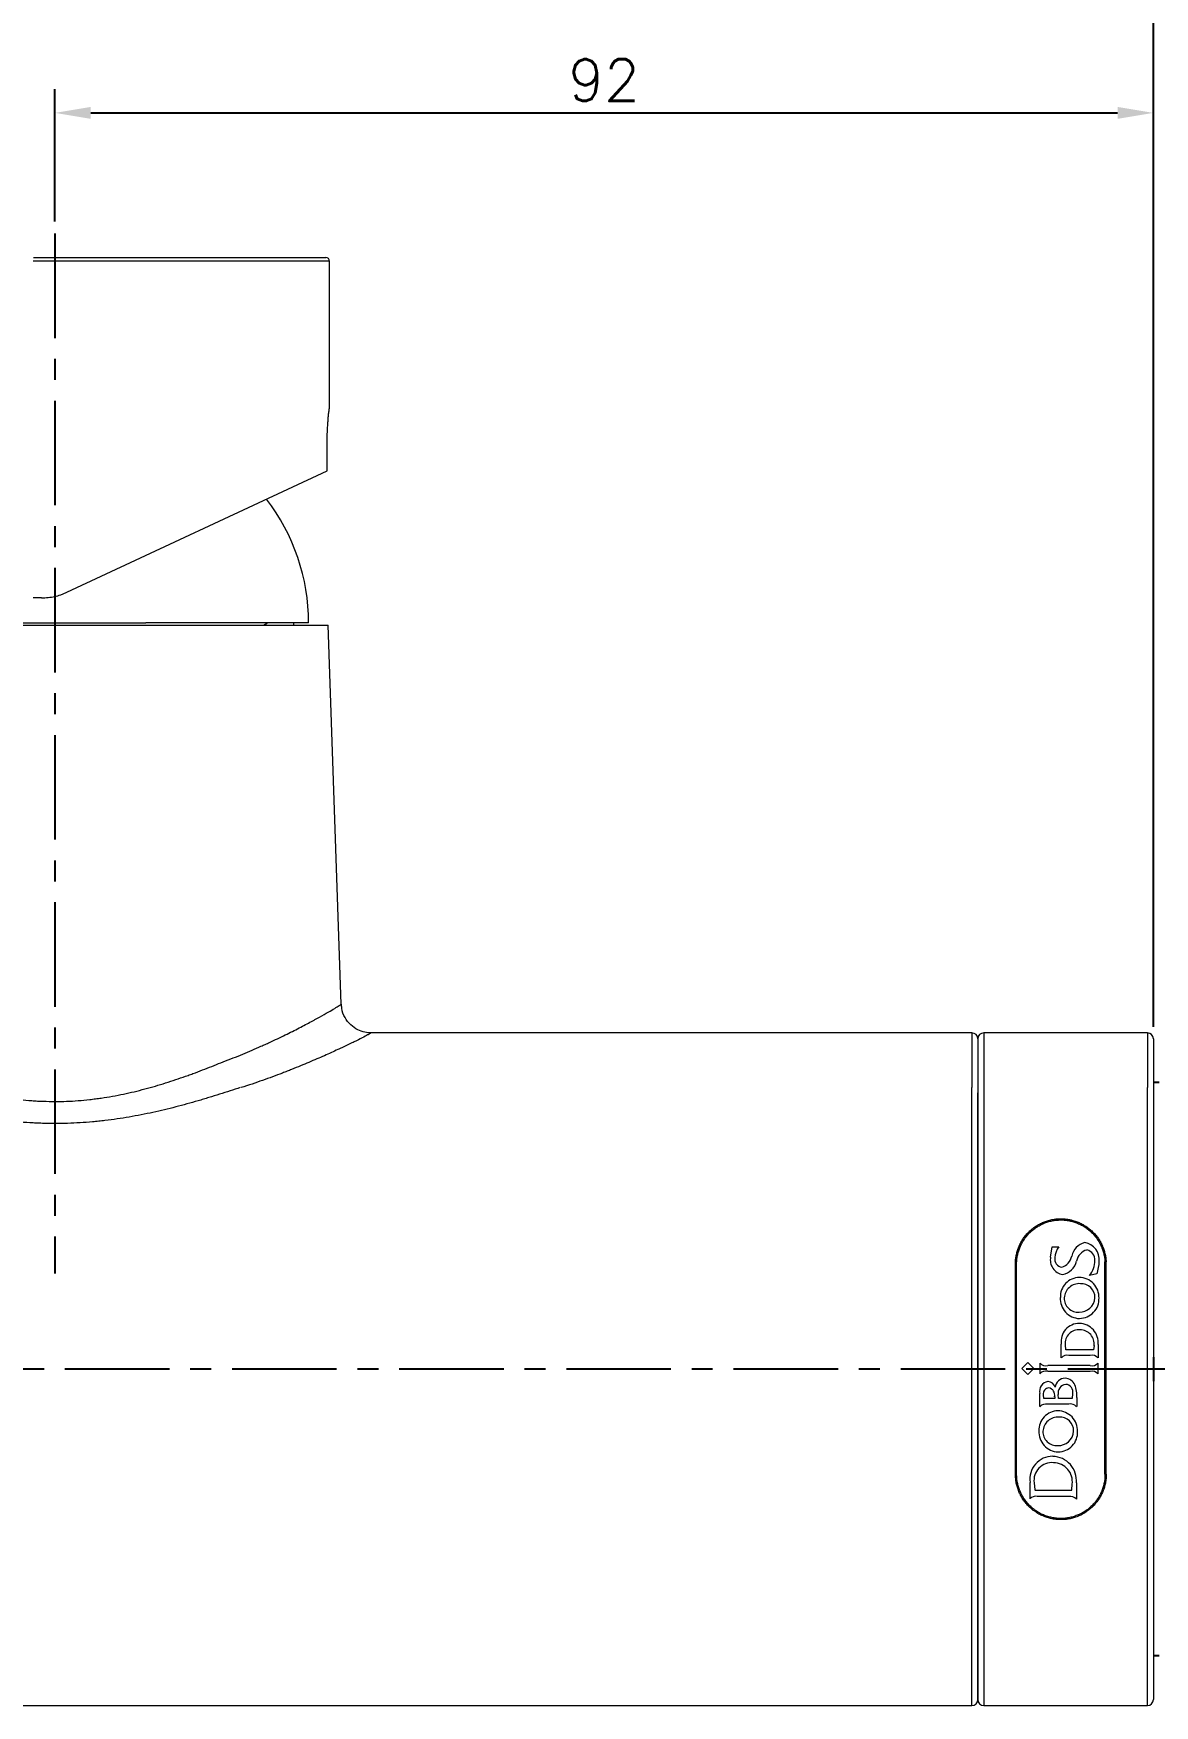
# Model space of a CAD drawing. Extents: x 12221 to 13062, y -5839 to -5245.
# Drawn here: x 12554.2 to 12648.1, y -5460.1 to -5320.1 of the extents above; entities that cross this region are included whole.
import ezdxf

# ---------------------------------------------------------------- set-up
doc = ezdxf.new("R2010")
doc.units = 0
doc.header["$LTSCALE"] = 7
doc.header["$MEASUREMENT"] = 0
doc.linetypes.add('CENTER', pattern=[2, 1.25, -0.25, 0.25, -0.25])
for name, color, linetype in [('CENTER', 1, 'CENTER'), ('CL', 1, 'CENTER'), ('DIM', 2, 'CONTINUOUS'), ('DWG', 7, 'CONTINUOUS')]:
    doc.layers.add(name, color=color, linetype=linetype)
doc.styles.add('GHS', font='ROMANS.shx', dxfattribs={"bigfont": 'GHS.shx'})

msp = doc.modelspace()

# ---------------------------------------------------------------- linework, layer by layer
at = {"layer": 'CENTER', "color": 1, "linetype": 'CENTER'}
msp.add_line((12943.59, -5431.93), (12485.5, -5431.93), dxfattribs=at)
at = {"layer": 'CL'}
msp.add_line((12556, -5336.83), (12556, -5423.93), dxfattribs=at)
at = {"layer": 'DIM'}
for p, q in [((12648, -5403.27), (12648, -5304.94)), ((12556, -5335.83), (12556, -5324.72)), ((12648, -5403.27), (12648, -5324.72)), ((12559, -5326.72), (12645, -5326.72))]:
    msp.add_line(p, q, dxfattribs=at)
for points in [[(12559, -5326.22), (12559, -5327.22), (12556, -5326.72)], [(12645, -5326.22), (12645, -5327.22), (12648, -5326.72)]]:
    msp.add_solid(points, dxfattribs=at)
at = {"layer": 'DWG', "linetype": 'Continuous', "lineweight": 13}
for p, q in [((12579, -5339.13), (12554.18, -5339.13)), ((12632.8, -5403.77), (12632.8, -5408.35)), ((12633.8, -5403.77), (12633.8, -5408.35)), ((12647.5, -5403.77), (12647.5, -5408.35)), ((12632.8, -5430.93), (12632.8, -5408.35)), ((12633.8, -5408.35), (12633.8, -5430.93)), ((12647.5, -5430.93), (12647.5, -5408.35)), ((12632.8, -5432.93), (12632.8, -5430.93)), ((12633.8, -5430.93), (12633.8, -5432.93)), ((12647.5, -5432.93), (12647.5, -5430.93)), ((12632.8, -5455.52), (12632.8, -5432.93)), ((12633.8, -5432.93), (12633.8, -5455.52)), ((12643.95, -5432.93), (12644.05, -5432.93)), ((12647.5, -5455.52), (12647.5, -5432.93)), ((12632.8, -5460.1), (12632.8, -5455.52)), ((12633.8, -5455.52), (12633.8, -5460.1)), ((12647.5, -5460.1), (12647.5, -5455.52))]:
    msp.add_line(p, q, dxfattribs=at)
at = {"layer": 'DWG', "linetype": 'Continuous', "lineweight": 18}
for p, q in [((12554.2, -5338.83), (12578.7, -5338.83)), ((12579, -5351.37), (12579, -5339.13)), ((12578.8, -5356.7), (12578.8, -5354.33)), ((12557.01, -5366.87), (12578.8, -5356.7)), ((12554.89, -5367.33), (12554.18, -5367.33)), ((12533.12, -5369.63), (12578.89, -5369.63)), ((12534.75, -5369.43), (12563.62, -5369.43)), ((12577.25, -5369.43), (12563.62, -5369.43)), ((12576, -5369.63), (12576, -5369.43)), ((12579.99, -5401.36), (12578.89, -5369.63)), ((12632.8, -5403.77), (12582.49, -5403.77)), ((12647.5, -5403.77), (12633.8, -5403.77)), ((12633.3, -5404.27), (12633.3, -5408.8)), ((12633.3, -5404.27), (12633.3, -5408.8)), ((12648, -5404.27), (12648, -5408.8)), ((12633.3, -5408.8), (12633.3, -5430.93)), ((12633.3, -5430.93), (12633.3, -5408.8)), ((12648, -5408.8), (12648, -5430.93)), ((12639.39, -5422.54), (12639.52, -5421.68)), ((12639.52, -5421.68), (12640.08, -5421.68)), ((12636.45, -5430.93), (12636.45, -5422.93)), ((12636.55, -5430.93), (12636.55, -5422.93)), ((12643.95, -5430.93), (12643.95, -5422.93)), ((12644.05, -5430.93), (12644.05, -5422.93)), ((12643.28, -5423.94), (12642.65, -5424.09)), ((12640.29, -5430.99), (12640.29, -5429.84)), ((12640.68, -5430.3), (12640.63, -5429.88)), ((12643, -5430.3), (12640.68, -5430.3)), ((12643.04, -5429.96), (12643, -5430.3)), ((12643.37, -5429.86), (12643.37, -5430.99)), ((12633.3, -5430.93), (12633.3, -5432.93)), ((12633.3, -5432.93), (12633.3, -5430.93)), ((12636.45, -5432.93), (12636.45, -5430.93)), ((12636.55, -5432.93), (12636.55, -5430.93)), ((12637.48, -5431.38), (12636.99, -5431.87)), ((12636.99, -5431.87), (12637.48, -5432.37)), ((12637.98, -5431.87), (12637.48, -5431.38)), ((12637.48, -5432.37), (12637.98, -5431.87)), ((12638.5, -5431.43), (12638.5, -5432.32)), ((12642.72, -5431.63), (12639.16, -5431.63)), ((12642.7, -5430.78), (12640.93, -5430.78)), ((12643.37, -5432.32), (12643.37, -5431.43)), ((12643.95, -5432.93), (12643.95, -5430.93)), ((12644.05, -5432.93), (12644.05, -5430.93)), ((12633.3, -5432.93), (12633.3, -5455.07)), ((12633.3, -5455.07), (12633.3, -5432.93)), ((12636.45, -5440.73), (12636.45, -5432.93)), ((12636.55, -5440.73), (12636.55, -5432.93)), ((12639.16, -5432.11), (12642.72, -5432.11)), ((12643.95, -5440.73), (12643.95, -5432.93)), ((12644.05, -5440.73), (12644.05, -5432.93)), ((12648, -5432.93), (12648, -5455.07)), ((12638.5, -5435.07), (12638.5, -5433.96)), ((12638.82, -5434.39), (12638.79, -5434.07)), ((12639.74, -5434.39), (12638.82, -5434.39)), ((12639.74, -5434.23), (12639.74, -5434.39)), ((12640.05, -5434.39), (12640.03, -5434.06)), ((12641.21, -5434.39), (12640.05, -5434.39)), ((12641.24, -5433.98), (12641.21, -5434.39)), ((12641.58, -5434.3), (12641.58, -5435.07)), ((12640.92, -5434.87), (12639.15, -5434.87)), ((12637.68, -5442.78), (12637.68, -5441.42)), ((12638.02, -5441.46), (12638.08, -5442.03)), ((12641.17, -5442.03), (12641.21, -5441.57)), ((12641.55, -5441.45), (12641.55, -5442.81)), ((12638.08, -5442.03), (12638.09, -5442.06)), ((12638.09, -5442.06), (12641.16, -5442.06)), ((12638.37, -5442.59), (12638.27, -5442.59)), ((12638.46, -5442.59), (12638.37, -5442.59)), ((12640.82, -5442.59), (12638.46, -5442.59)), ((12640.92, -5442.59), (12640.82, -5442.59)), ((12641.16, -5442.06), (12641.17, -5442.03)), ((12633.3, -5455.07), (12633.3, -5459.6)), ((12633.3, -5459.6), (12633.3, -5455.07)), ((12648, -5455.07), (12648, -5459.6)), ((12526.4, -5460.1), (12632.8, -5460.1)), ((12633.8, -5460.1), (12647.5, -5460.1))]:
    msp.add_line(p, q, dxfattribs=at)
at = {"layer": 'DWG', "color": 7, "linetype": 'Continuous'}
for p, q in [((12648.5, -5407.93), (12648, -5407.93)), ((12648.5, -5455.93), (12648, -5455.93))]:
    msp.add_line(p, q, dxfattribs=at)
at = {"layer": 'DWG'}
msp.add_line((12648, -5430.93), (12648, -5432.93), dxfattribs=at)
at = {"layer": 'DWG', "linetype": 'Continuous', "lineweight": 18}
for centre, radius, start, end in [((12578.7, -5339.13), 0.3, 0, 90), ((12560.25, -5369.43), 17, 0, 37.5685), ((12632.8, -5404.27), 0.5, 0, 90), ((12633.8, -5404.27), 0.5, 90, 180), ((12647.5, -5404.27), 0.5, 0, 90), ((12641.18, -5422.6), 1.42, 140.1291, 179.6031), ((12642.57, -5422.73), 1.43, 102.9631, 169.0124), ((12642.71, -5423.08), 1.16, 103.6176, 170.2231), ((12642.05, -5422.74), 1.42, 353.2536, 81.7189), ((12642.27, -5422.76), 0.828, 354.3481, 78.5613), ((12640.61, -5422.78), 1.24, 168.7796, 260.0843), ((12640.43, -5422.71), 0.69, 169.4864, 261.9455), ((12639.97, -5422.24), 1.21, 287.2888, 349.544), ((12640.18, -5422.62), 1.4, 278.8468, 349.3311), ((12641, -5422.8), 2.1, 322.1768, 359.0446), ((12640.4, -5422.93), 3.06, 340.6608, 0.5205), ((12641.83, -5425.87), 1.62, 90.9823, 182.1485), ((12641.79, -5426.02), 1.25, 85.312, 177.0471), ((12641.78, -5425.92), 1.67, 358.1795, 89.2636), ((12641.97, -5425.92), 1.14, 358.3837, 94.0757), ((12641.87, -5426.02), 1.67, 176.8244, 268.229), ((12641.7, -5426), 1.16, 178.131, 273.8701), ((12641.84, -5425.88), 1.27, 267.1802, 356.9048), ((12641.81, -5426.04), 1.64, 270.4415, 2.4492), ((12641.79, -5429.62), 1.52, 89.5195, 188.2018), ((12641.73, -5429.75), 1.11, 83.385, 187.0264), ((12641.79, -5429.7), 1.59, 353.9749, 89.5468), ((12641.87, -5429.82), 1.18, 352.8602, 90.4296), ((12639, -5431.02), 0.638, 219.7118, 284.485), ((12640.77, -5431.34), 0.584, 73.6699, 143.1245), ((12642.86, -5431.43), 0.666, 40.9303, 104.0211), ((12642.87, -5431.02), 0.63, 255.441, 320.6047), ((12639.27, -5433.77), 0.799, 96.9531, 193.546), ((12638.99, -5432.71), 0.625, 74.7819, 141.0908), ((12639.16, -5433.63), 0.653, 16.35, 88.4204), ((12640.64, -5433.55), 0.862, 91.7095, 173.5173), ((12640.73, -5433.92), 0.712, 95.5489, 191.7367), ((12640.57, -5433.63), 0.944, 23.8062, 87.4479), ((12640.64, -5433.83), 0.624, 346.0934, 88.1964), ((12639.23, -5434.09), 2.36, 354.8574, 20.8336), ((12642.87, -5432.72), 0.625, 39.0711, 104.8144), ((12639.27, -5433.99), 0.494, 92.5196, 190.2321), ((12639.12, -5434.11), 0.627, 348.4102, 78.3782), ((12640.03, -5437.04), 1.62, 90.9634, 182.1674), ((12638.99, -5435.47), 0.621, 74.9325, 141.1365), ((12640, -5437.2), 1.25, 85.3249, 177.0342), ((12639.98, -5437.09), 1.67, 358.207, 89.2495), ((12640.18, -5437.09), 1.14, 358.3806, 94.058), ((12641.08, -5435.48), 0.632, 39.3767, 104.7973), ((12640.08, -5437.19), 1.67, 176.8057, 268.2477), ((12639.91, -5437.17), 1.16, 178.1277, 273.853), ((12640.05, -5437.06), 1.27, 267.1802, 356.9048), ((12640.02, -5437.22), 1.64, 270.4783, 2.4556), ((12639.56, -5441.14), 1.91, 89.5439, 188.3351), ((12639.5, -5441.26), 1.5, 84.4634, 187.6506), ((12639.55, -5441.25), 2.01, 354.2557, 89.2003), ((12639.62, -5441.37), 1.6, 352.8416, 88.9595), ((12638.16, -5443.27), 0.694, 81.3556, 134.6267), ((12641.02, -5443.31), 0.727, 42.8963, 97.762), ((12632.8, -5459.6), 0.5, 270, 0), ((12633.8, -5459.6), 0.5, 180, 270), ((12647.5, -5459.6), 0.5, 270, 0)]:
    msp.add_arc(centre, radius, start, end, dxfattribs=at)
for points, knots in [([(12578.8, -5354.33), (12578.8, -5354.24), (12578.81, -5354.14), (12578.81, -5353.94), (12578.81, -5353.75), (12578.82, -5353.56), (12578.82, -5353.44), (12578.82, -5353.42), (12578.83, -5353.37), (12578.83, -5353.35), (12578.83, -5353.28), (12578.83, -5353.23), (12578.84, -5353.09), (12578.85, -5352.92), (12578.86, -5352.75), (12578.87, -5352.63), (12578.87, -5352.57), (12578.88, -5352.51), (12578.88, -5352.47), (12578.88, -5352.45), (12578.89, -5352.36), (12578.9, -5352.21), (12578.92, -5352.01), (12578.93, -5351.9), (12578.94, -5351.81), (12578.95, -5351.79), (12578.95, -5351.74), (12578.96, -5351.71), (12578.96, -5351.64), (12578.97, -5351.56), (12578.98, -5351.49), (12578.99, -5351.45), (12578.99, -5351.44), (12578.99, -5351.41), (12578.99, -5351.4), (12579, -5351.37), (12579, -5351.34), (12579, -5351.33), (12579, -5351.33), (12579, -5351.33)], [0, 0, 0, 0, 0.062477, 0.062477, 0.124955, 0.187432, 0.187432, 0.203051, 0.203051, 0.21867, 0.21867, 0.249909, 0.249909, 0.312386, 0.374864, 0.374864, 0.406102, 0.421722, 0.421722, 0.437341, 0.437341, 0.499818, 0.562296, 0.624773, 0.624773, 0.656011, 0.656011, 0.68725, 0.68725, 0.749727, 0.812205, 0.812205, 0.843443, 0.843443, 0.874682, 0.874682, 0.937159, 0.999637, 1, 1, 1, 1]), ([(12554.89, -5367.33), (12555.08, -5367.33), (12555.26, -5367.32), (12555.62, -5367.29), (12555.8, -5367.26), (12556.15, -5367.18), (12556.32, -5367.13), (12556.54, -5367.06), (12556.58, -5367.04), (12556.67, -5367.01), (12556.8, -5366.96), (12556.92, -5366.9), (12557.01, -5366.87)], [0, 0, 0, 0, 0.25, 0.25, 0.5, 0.5, 0.75, 0.75, 0.8125, 0.8125, 0.875, 1, 1, 1, 1]), ([(12582.48, -5403.77), (12582.31, -5403.77), (12581.93, -5403.73), (12581.33, -5403.52), (12580.74, -5403.11), (12580.26, -5402.49), (12580.02, -5401.87), (12580.01, -5401.48), (12580.01, -5401.36)], [0, 0, 0, 0, 0.142895, 0.307182, 0.493139, 0.692929, 0.909976, 1, 1, 1, 1]), ([(12636.46, -5422.94), (12636.46, -5422.82), (12636.47, -5422.7), (12636.51, -5422.46), (12636.55, -5422.23), (12636.62, -5422.01), (12636.68, -5421.84), (12636.71, -5421.76), (12636.74, -5421.68), (12636.76, -5421.62), (12636.78, -5421.6), (12636.84, -5421.46), (12636.94, -5421.25), (12637.07, -5421.05), (12637.2, -5420.86), (12637.27, -5420.77), (12637.39, -5420.63), (12637.43, -5420.59), (12637.49, -5420.52), (12637.51, -5420.5), (12637.55, -5420.46), (12637.66, -5420.35), (12637.86, -5420.18), (12638.05, -5420.03), (12638.25, -5419.9), (12638.35, -5419.84), (12638.52, -5419.75), (12638.57, -5419.73), (12638.68, -5419.67), (12638.74, -5419.65), (12638.91, -5419.58), (12639.14, -5419.49), (12639.38, -5419.43), (12639.62, -5419.39), (12639.75, -5419.37), (12639.9, -5419.35), (12639.93, -5419.35), (12640, -5419.34), (12640.09, -5419.34), (12640.18, -5419.33), (12640.37, -5419.33), (12640.62, -5419.35), (12640.87, -5419.38), (12641.02, -5419.41), (12641.05, -5419.42), (12641.11, -5419.43), (12641.2, -5419.45), (12641.29, -5419.48), (12641.47, -5419.53), (12641.7, -5419.62), (12641.92, -5419.72), (12642.09, -5419.81), (12642.14, -5419.84), (12642.24, -5419.9), (12642.3, -5419.93), (12642.45, -5420.03), (12642.64, -5420.17), (12642.82, -5420.33), (12642.95, -5420.46), (12642.99, -5420.5), (12643.07, -5420.59), (12643.11, -5420.63), (12643.23, -5420.77), (12643.3, -5420.86), (12643.43, -5421.05), (12643.56, -5421.25), (12643.67, -5421.46), (12643.73, -5421.6), (12643.74, -5421.62), (12643.76, -5421.68), (12643.8, -5421.76), (12643.83, -5421.84), (12643.88, -5422.01), (12643.95, -5422.23), (12643.99, -5422.46), (12644.03, -5422.7), (12644.04, -5422.82), (12644.05, -5422.94)], [0, 0, 0, 0, 0.03125, 0.03125, 0.0625, 0.09375, 0.09375, 0.109375, 0.117188, 0.117188, 0.125, 0.125, 0.15625, 0.1875, 0.1875, 0.21875, 0.21875, 0.234375, 0.234375, 0.242188, 0.242188, 0.25, 0.28125, 0.3125, 0.3125, 0.34375, 0.34375, 0.359375, 0.359375, 0.375, 0.375, 0.40625, 0.4375, 0.4375, 0.46875, 0.46875, 0.476563, 0.476563, 0.484375, 0.5, 0.5, 0.53125, 0.5625, 0.5625, 0.570312, 0.570312, 0.578125, 0.59375, 0.59375, 0.625, 0.65625, 0.65625, 0.671875, 0.671875, 0.6875, 0.6875, 0.71875, 0.75, 0.75, 0.765625, 0.765625, 0.78125, 0.78125, 0.8125, 0.8125, 0.84375, 0.875, 0.875, 0.882812, 0.882812, 0.890625, 0.90625, 0.90625, 0.9375, 0.96875, 0.96875, 1, 1, 1, 1]), ([(12636.56, -5422.94), (12636.56, -5422.82), (12636.57, -5422.7), (12636.61, -5422.48), (12636.65, -5422.25), (12636.72, -5422.04), (12636.77, -5421.87), (12636.8, -5421.79), (12636.84, -5421.71), (12636.86, -5421.66), (12636.87, -5421.63), (12636.93, -5421.5), (12637.03, -5421.3), (12637.15, -5421.11), (12637.29, -5420.92), (12637.36, -5420.83), (12637.47, -5420.7), (12637.51, -5420.65), (12637.56, -5420.59), (12637.58, -5420.57), (12637.63, -5420.53), (12637.73, -5420.42), (12637.92, -5420.25), (12638.11, -5420.11), (12638.31, -5419.99), (12638.41, -5419.93), (12638.56, -5419.84), (12638.62, -5419.81), (12638.73, -5419.76), (12638.78, -5419.74), (12638.95, -5419.67), (12639.17, -5419.59), (12639.4, -5419.53), (12639.64, -5419.48), (12639.76, -5419.47), (12639.91, -5419.45), (12639.94, -5419.45), (12640, -5419.44), (12640.09, -5419.44), (12640.19, -5419.43), (12640.37, -5419.43), (12640.61, -5419.45), (12640.85, -5419.48), (12641.03, -5419.52), (12641.09, -5419.53), (12641.21, -5419.56), (12641.26, -5419.58), (12641.44, -5419.63), (12641.66, -5419.71), (12641.88, -5419.81), (12642.01, -5419.88), (12642.04, -5419.89), (12642.09, -5419.92), (12642.11, -5419.94), (12642.19, -5419.98), (12642.24, -5420.01), (12642.39, -5420.11), (12642.58, -5420.25), (12642.75, -5420.4), (12642.87, -5420.53), (12642.92, -5420.57), (12643, -5420.65), (12643.03, -5420.7), (12643.15, -5420.83), (12643.22, -5420.92), (12643.35, -5421.11), (12643.47, -5421.3), (12643.57, -5421.5), (12643.63, -5421.63), (12643.65, -5421.66), (12643.67, -5421.71), (12643.7, -5421.79), (12643.73, -5421.87), (12643.79, -5422.03), (12643.85, -5422.25), (12643.89, -5422.48), (12643.93, -5422.7), (12643.94, -5422.82), (12643.95, -5422.94)], [0, 0, 0, 0, 0.03125, 0.03125, 0.0625, 0.09375, 0.09375, 0.109375, 0.117188, 0.117188, 0.125, 0.125, 0.15625, 0.1875, 0.1875, 0.21875, 0.21875, 0.234375, 0.234375, 0.242187, 0.242187, 0.25, 0.28125, 0.3125, 0.3125, 0.34375, 0.34375, 0.359375, 0.359375, 0.375, 0.375, 0.40625, 0.4375, 0.4375, 0.46875, 0.46875, 0.476563, 0.476563, 0.484375, 0.5, 0.5, 0.53125, 0.5625, 0.5625, 0.578125, 0.578125, 0.59375, 0.59375, 0.625, 0.65625, 0.65625, 0.664063, 0.664063, 0.671875, 0.671875, 0.6875, 0.6875, 0.71875, 0.75, 0.75, 0.765625, 0.765625, 0.78125, 0.78125, 0.8125, 0.8125, 0.84375, 0.875, 0.875, 0.882813, 0.882813, 0.890625, 0.90625, 0.90625, 0.9375, 0.96875, 0.96875, 1, 1, 1, 1]), ([(12644.05, -5440.73), (12644.05, -5440.86), (12644.05, -5440.98), (12644.02, -5441.22), (12643.99, -5441.47), (12643.93, -5441.7), (12643.88, -5441.88), (12643.86, -5441.93), (12643.83, -5442.02), (12643.82, -5442.05), (12643.8, -5442.11), (12643.74, -5442.25), (12643.62, -5442.5), (12643.5, -5442.71), (12643.37, -5442.91), (12643.3, -5443.01), (12643.2, -5443.13), (12643.18, -5443.15), (12643.14, -5443.2), (12643.12, -5443.22), (12643.06, -5443.29), (12643.02, -5443.34), (12642.89, -5443.47), (12642.71, -5443.64), (12642.52, -5443.79), (12642.31, -5443.93), (12642.21, -5443.99), (12642.07, -5444.07), (12642.04, -5444.09), (12641.99, -5444.12), (12641.9, -5444.16), (12641.81, -5444.2), (12641.64, -5444.27), (12641.52, -5444.32), (12641.28, -5444.4), (12641.16, -5444.43), (12640.97, -5444.47), (12640.9, -5444.48), (12640.81, -5444.49), (12640.78, -5444.5), (12640.71, -5444.51), (12640.68, -5444.51), (12640.52, -5444.53), (12640.26, -5444.54), (12640, -5444.53), (12639.81, -5444.51), (12639.75, -5444.5), (12639.65, -5444.49), (12639.62, -5444.48), (12639.55, -5444.47), (12639.52, -5444.46), (12639.36, -5444.43), (12639.24, -5444.4), (12639, -5444.32), (12638.88, -5444.28), (12638.7, -5444.2), (12638.64, -5444.18), (12638.56, -5444.14), (12638.53, -5444.12), (12638.47, -5444.09), (12638.44, -5444.08), (12638.31, -5444), (12638.2, -5443.94), (12637.99, -5443.79), (12637.9, -5443.72), (12637.75, -5443.6), (12637.71, -5443.56), (12637.62, -5443.47), (12637.57, -5443.43), (12637.44, -5443.3), (12637.36, -5443.2), (12637.21, -5443.01), (12637.07, -5442.82), (12636.94, -5442.61), (12636.87, -5442.47), (12636.86, -5442.44), (12636.83, -5442.39), (12636.79, -5442.31), (12636.75, -5442.22), (12636.69, -5442.05), (12636.61, -5441.83), (12636.55, -5441.59), (12636.51, -5441.41), (12636.5, -5441.35), (12636.48, -5441.23), (12636.48, -5441.17), (12636.46, -5440.98), (12636.45, -5440.86), (12636.45, -5440.73)], [0, 0, 0, 0, 0.03125, 0.03125, 0.0625, 0.09375, 0.09375, 0.109375, 0.109375, 0.117187, 0.117187, 0.125, 0.15625, 0.1875, 0.1875, 0.21875, 0.21875, 0.226562, 0.226562, 0.234375, 0.234375, 0.25, 0.25, 0.28125, 0.3125, 0.3125, 0.34375, 0.34375, 0.351563, 0.351563, 0.359375, 0.375, 0.375, 0.40625, 0.40625, 0.4375, 0.4375, 0.453125, 0.453125, 0.460938, 0.460938, 0.46875, 0.46875, 0.5, 0.53125, 0.53125, 0.546875, 0.546875, 0.554688, 0.554688, 0.5625, 0.5625, 0.59375, 0.59375, 0.625, 0.625, 0.640625, 0.640625, 0.648438, 0.648438, 0.65625, 0.65625, 0.6875, 0.6875, 0.71875, 0.71875, 0.734375, 0.734375, 0.75, 0.75, 0.78125, 0.78125, 0.8125, 0.84375, 0.84375, 0.851563, 0.851563, 0.859375, 0.875, 0.875, 0.90625, 0.9375, 0.9375, 0.953125, 0.953125, 0.96875, 0.96875, 1, 1, 1, 1]), ([(12643.95, -5440.73), (12643.95, -5440.86), (12643.95, -5440.98), (12643.92, -5441.21), (12643.89, -5441.45), (12643.83, -5441.68), (12643.78, -5441.85), (12643.76, -5441.9), (12643.73, -5441.99), (12643.72, -5442.01), (12643.7, -5442.07), (12643.65, -5442.21), (12643.54, -5442.45), (12643.42, -5442.65), (12643.29, -5442.85), (12643.22, -5442.95), (12643.13, -5443.06), (12643.11, -5443.09), (12643.07, -5443.13), (12643.05, -5443.16), (12642.99, -5443.22), (12642.95, -5443.27), (12642.82, -5443.4), (12642.65, -5443.56), (12642.46, -5443.71), (12642.26, -5443.84), (12642.16, -5443.91), (12642.02, -5443.98), (12641.99, -5444), (12641.94, -5444.03), (12641.86, -5444.07), (12641.77, -5444.11), (12641.6, -5444.18), (12641.49, -5444.22), (12641.25, -5444.3), (12641.13, -5444.33), (12640.95, -5444.37), (12640.89, -5444.38), (12640.79, -5444.4), (12640.76, -5444.4), (12640.7, -5444.41), (12640.67, -5444.41), (12640.51, -5444.43), (12640.26, -5444.44), (12640.01, -5444.43), (12639.82, -5444.41), (12639.76, -5444.4), (12639.67, -5444.39), (12639.63, -5444.38), (12639.57, -5444.37), (12639.54, -5444.37), (12639.39, -5444.33), (12639.27, -5444.3), (12639.03, -5444.23), (12638.91, -5444.19), (12638.74, -5444.11), (12638.69, -5444.09), (12638.6, -5444.05), (12638.57, -5444.03), (12638.52, -5444), (12638.38, -5443.93), (12638.25, -5443.85), (12638.05, -5443.71), (12637.96, -5443.64), (12637.82, -5443.52), (12637.77, -5443.48), (12637.69, -5443.4), (12637.64, -5443.36), (12637.52, -5443.23), (12637.44, -5443.14), (12637.29, -5442.95), (12637.15, -5442.76), (12637.03, -5442.56), (12636.96, -5442.42), (12636.95, -5442.4), (12636.92, -5442.34), (12636.88, -5442.26), (12636.85, -5442.18), (12636.78, -5442.02), (12636.7, -5441.8), (12636.64, -5441.57), (12636.61, -5441.39), (12636.6, -5441.33), (12636.58, -5441.21), (12636.57, -5441.16), (12636.56, -5440.98), (12636.55, -5440.86), (12636.55, -5440.73)], [0, 0, 0, 0, 0.03125, 0.03125, 0.0625, 0.09375, 0.09375, 0.109375, 0.109375, 0.117187, 0.117187, 0.125, 0.15625, 0.1875, 0.1875, 0.21875, 0.21875, 0.226562, 0.226562, 0.234375, 0.234375, 0.25, 0.25, 0.28125, 0.3125, 0.3125, 0.34375, 0.34375, 0.351563, 0.351563, 0.359375, 0.375, 0.375, 0.40625, 0.40625, 0.4375, 0.4375, 0.453125, 0.453125, 0.460938, 0.460938, 0.46875, 0.46875, 0.5, 0.53125, 0.53125, 0.546875, 0.546875, 0.554687, 0.554687, 0.5625, 0.5625, 0.59375, 0.59375, 0.625, 0.625, 0.640625, 0.640625, 0.648438, 0.648438, 0.65625, 0.6875, 0.6875, 0.71875, 0.71875, 0.734375, 0.734375, 0.75, 0.75, 0.78125, 0.78125, 0.8125, 0.84375, 0.84375, 0.851563, 0.851563, 0.859375, 0.875, 0.875, 0.90625, 0.9375, 0.9375, 0.953125, 0.953125, 0.96875, 0.96875, 1, 1, 1, 1])]:
    msp.add_open_spline(points, degree=3, knots=knots, dxfattribs=at)
msp.add_open_spline([(12573.46, -5369.63), (12573.63, -5369.53), (12573.8, -5369.44)], degree=2, dxfattribs=at)
at = {"layer": 'DWG', "linetype": 'Continuous', "lineweight": 13}
for points, knots in [([(12570.09, -5406.19), (12570.66, -5405.98), (12571.21, -5405.76), (12572.26, -5405.33), (12572.77, -5405.11), (12573.32, -5404.86), (12573.44, -5404.81), (12573.56, -5404.76), (12573.74, -5404.68), (12574.09, -5404.51), (12574.43, -5404.36), (12575.09, -5404.04), (12575.5, -5403.84), (12576.28, -5403.45), (12576.65, -5403.26), (12577.16, -5402.99), (12577.33, -5402.9), (12577.52, -5402.79), (12577.56, -5402.77), (12577.64, -5402.73), (12577.68, -5402.71), (12577.79, -5402.65), (12577.87, -5402.61), (12578.23, -5402.41), (12578.49, -5402.26), (12578.95, -5402), (12579.15, -5401.89), (12579.48, -5401.69), (12579.62, -5401.6), (12579.74, -5401.53), (12579.76, -5401.52), (12579.78, -5401.5), (12579.82, -5401.48), (12579.89, -5401.43), (12579.93, -5401.4), (12579.98, -5401.37), (12579.99, -5401.36), (12579.99, -5401.35)], [0, 0, 0, 0, 0.093992, 0.093992, 0.187983, 0.187983, 0.199732, 0.211481, 0.211481, 0.234979, 0.281975, 0.281975, 0.375966, 0.375966, 0.469958, 0.469958, 0.516954, 0.516954, 0.528703, 0.528703, 0.540452, 0.540452, 0.56395, 0.56395, 0.657941, 0.657941, 0.751933, 0.751933, 0.845925, 0.845925, 0.857673, 0.857673, 0.869422, 0.89292, 0.939916, 0.939916, 1, 1, 1, 1]), ([(12582.49, -5403.77), (12582.5, -5403.76), (12582.49, -5403.78), (12582.42, -5403.82), (12582.39, -5403.83), (12582.33, -5403.87), (12582.29, -5403.89), (12582.25, -5403.91), (12582.23, -5403.93), (12582.21, -5403.93), (12582.08, -5404.01), (12581.92, -5404.09), (12581.54, -5404.28), (12581.32, -5404.39), (12580.81, -5404.64), (12580.52, -5404.78), (12580.12, -5404.97), (12580.04, -5405.01), (12579.92, -5405.06), (12579.87, -5405.08), (12579.79, -5405.12), (12579.57, -5405.23), (12579.34, -5405.33), (12578.78, -5405.59), (12578.37, -5405.77), (12577.51, -5406.14), (12577.06, -5406.33), (12576.33, -5406.63), (12576.08, -5406.73), (12575.7, -5406.88), (12575.58, -5406.93), (12575.38, -5407.01), (12575.31, -5407.03), (12575.18, -5407.08), (12575.12, -5407.11), (12574.52, -5407.34), (12573.96, -5407.55), (12572.82, -5407.95), (12572.22, -5408.16), (12571.6, -5408.35)], [0, 0, 0, 0, 0.079422, 0.079422, 0.125451, 0.125451, 0.148465, 0.159973, 0.159973, 0.17148, 0.17148, 0.263538, 0.263538, 0.355595, 0.355595, 0.447653, 0.447653, 0.470668, 0.470668, 0.482175, 0.482175, 0.493682, 0.539711, 0.539711, 0.631769, 0.631769, 0.723827, 0.723827, 0.769856, 0.769856, 0.79287, 0.79287, 0.804377, 0.804377, 0.815884, 0.815884, 0.907942, 0.907942, 1, 1, 1, 1]), ([(12541.91, -5406.19), (12542.41, -5406.39), (12542.92, -5406.6), (12543.97, -5407), (12544.5, -5407.2), (12545.59, -5407.59), (12546.15, -5407.78), (12546.87, -5408), (12547.02, -5408.05), (12547.23, -5408.12), (12547.31, -5408.14), (12547.45, -5408.18), (12547.82, -5408.29), (12548.19, -5408.39), (12549.08, -5408.63), (12549.68, -5408.77), (12550.9, -5409.03), (12551.52, -5409.14), (12552.78, -5409.32), (12553.41, -5409.39), (12554.14, -5409.45), (12554.22, -5409.45), (12554.39, -5409.46), (12554.47, -5409.47), (12554.71, -5409.48), (12555.2, -5409.5), (12555.69, -5409.51), (12556.66, -5409.51), (12557.31, -5409.49), (12558.27, -5409.42), (12558.6, -5409.39), (12559.08, -5409.33), (12559.24, -5409.31), (12559.48, -5409.28), (12559.56, -5409.27), (12559.72, -5409.25), (12559.8, -5409.24), (12560.51, -5409.13), (12561.14, -5409.02), (12562.36, -5408.77), (12562.95, -5408.62), (12564.13, -5408.31), (12564.71, -5408.14), (12565.84, -5407.78), (12566.4, -5407.59), (12567.08, -5407.35), (12567.22, -5407.3), (12567.49, -5407.2), (12567.63, -5407.15), (12568.03, -5407), (12568.29, -5406.9), (12569.08, -5406.6), (12569.59, -5406.39), (12570.09, -5406.19)], [0, 0, 0, 0, 0.0625, 0.0625, 0.125, 0.125, 0.1875, 0.1875, 0.203125, 0.203125, 0.210938, 0.210938, 0.21875, 0.25, 0.25, 0.3125, 0.3125, 0.375, 0.375, 0.4375, 0.4375, 0.445313, 0.445313, 0.453125, 0.453125, 0.46875, 0.5, 0.5, 0.5625, 0.5625, 0.59375, 0.59375, 0.609375, 0.609375, 0.617188, 0.617188, 0.625, 0.625, 0.6875, 0.6875, 0.75, 0.75, 0.8125, 0.8125, 0.875, 0.875, 0.890625, 0.890625, 0.90625, 0.90625, 0.9375, 0.9375, 1, 1, 1, 1]), ([(12571.52, -5408.34), (12571.24, -5408.44), (12570.96, -5408.53), (12570.38, -5408.72), (12569.8, -5408.91), (12569.2, -5409.09), (12568.82, -5409.21), (12568.75, -5409.23), (12568.6, -5409.28), (12568.37, -5409.35), (12568.14, -5409.41), (12567.38, -5409.64), (12566.75, -5409.81), (12565.49, -5410.14), (12564.86, -5410.29), (12563.56, -5410.57), (12562.9, -5410.7), (12561.56, -5410.93), (12560.88, -5411.03), (12560.11, -5411.12), (12560.02, -5411.13), (12559.85, -5411.15), (12559.76, -5411.16), (12559.5, -5411.19), (12558.98, -5411.24), (12558.46, -5411.28), (12557.41, -5411.34), (12556.71, -5411.36), (12555.66, -5411.36), (12555.31, -5411.35), (12554.78, -5411.34), (12554.61, -5411.33), (12554.34, -5411.32), (12554.26, -5411.32), (12554.08, -5411.31), (12553.29, -5411.26), (12552.51, -5411.19), (12551.15, -5411.03), (12550.47, -5410.93), (12549.13, -5410.71), (12548.47, -5410.58), (12547.49, -5410.36), (12547.17, -5410.29), (12546.76, -5410.19), (12546.68, -5410.17), (12546.52, -5410.13), (12546.44, -5410.11), (12546.2, -5410.05), (12546.04, -5410.01), (12545.24, -5409.81), (12544.62, -5409.63), (12543.39, -5409.28), (12542.79, -5409.09), (12541.91, -5408.81), (12541.62, -5408.72), (12541.19, -5408.58), (12541.05, -5408.53), (12540.76, -5408.44), (12540.62, -5408.39), (12540.48, -5408.34)], [0, 0, 0, 0, 0.03125, 0.03125, 0.0625, 0.09375, 0.09375, 0.101563, 0.101563, 0.109375, 0.125, 0.125, 0.1875, 0.1875, 0.25, 0.25, 0.3125, 0.3125, 0.375, 0.375, 0.382813, 0.382813, 0.390625, 0.390625, 0.40625, 0.4375, 0.4375, 0.5, 0.5, 0.53125, 0.53125, 0.546875, 0.546875, 0.554688, 0.554688, 0.5625, 0.625, 0.625, 0.6875, 0.6875, 0.75, 0.75, 0.78125, 0.78125, 0.789063, 0.789063, 0.796875, 0.796875, 0.8125, 0.8125, 0.875, 0.875, 0.9375, 0.9375, 0.96875, 0.96875, 0.984375, 0.984375, 1, 1, 1, 1])]:
    msp.add_open_spline(points, degree=3, knots=knots, dxfattribs=at)

# ---------------------------------------------------------------- texts
at = {"layer": 'DIM', "insert": (12602, -5323.97), "char_height": 3.5, "attachment_point": 5, "style": 'GHS'}
msp.add_mtext('\\A1;92', dxfattribs=at)

doc.saveas('drawing.dxf')
